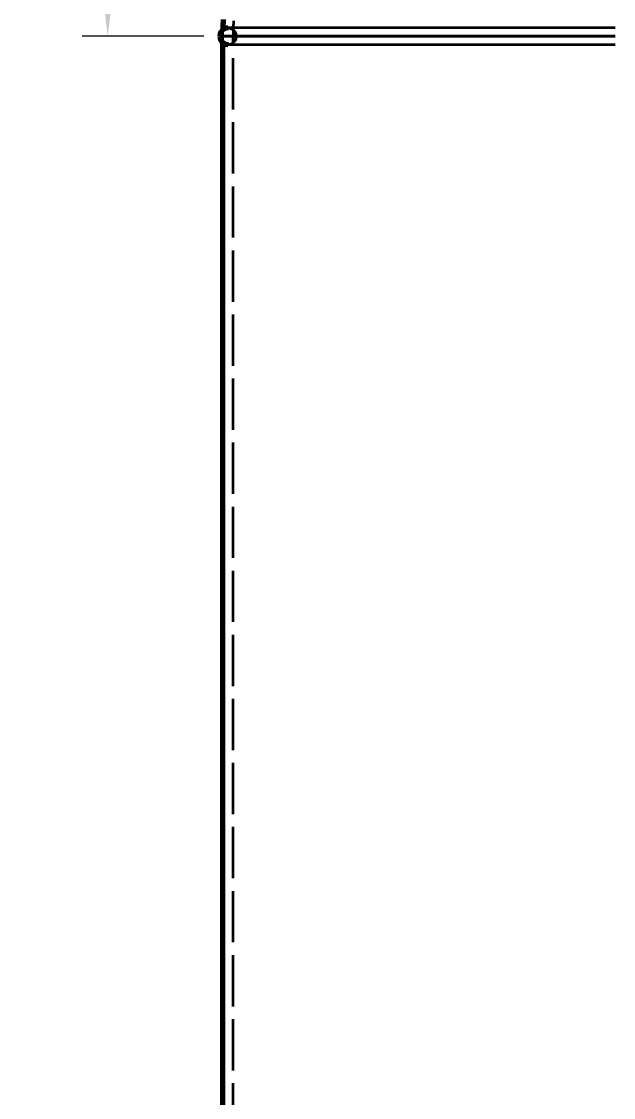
# Model space of a CAD drawing. Header units: millimetres. Extents: x 0 to 594, y 0 to 420.
# Drawn here: x 63.1 to 109.4, y 225.5 to 309.5 of the extents above; entities that cross this region are included whole.
import ezdxf

# ---------------------------------------------------------------- set-up
doc = ezdxf.new("R2010")
doc.units = ezdxf.units.MM
doc.linetypes.add('IRAM-E-TRAZOS', pattern=[5, 4, -1])
for name, color, linetype, lineweight in [('01-VISIBLE', 7, 'CONTINUOUS', 70), ('02-OCULTA', 4, 'IRAM-E-TRAZOS', 35), ('04-COTA', 3, 'CONTINUOUS', 18)]:
    doc.layers.add(name, color=color, linetype=linetype, lineweight=lineweight)
doc.styles.add('ISO3098', font='isocpeur.ttf')
doc.dimstyles.new('FLAMA-IRAM', dxfattribs={"dimtxt": 3.5, "dimasz": 3.5, "dimexe": 2, "dimexo": 1.5, "dimgap": 1, "dimtad": 1, "dimdec": 1, "dimtxsty": 'ISO3098', "dimblk": 'IRAM_FLECHA', "dimblk1": 'IRAM_FLECHA', "dimblk2": 'IRAM_FLECHA', "dimcen": 2.5, "dimclrd": 3, "dimclre": 3, "dimclrt": 3, "dimazin": 3, "dimtfac": 1, "dimtmove": 0, "dimatfit": 3, "dimlwd": 18, "dimlwe": 18})

# ---------------------------------------------------------------- blocks, each defined once
blk = doc.blocks.new('IRAM_FLECHA')
blk.add_solid([(0, 0), (-1, 0.125), (-1, -0.125)])

msp = doc.modelspace()

# ---------------------------------------------------------------- linework, layer by layer
at = {"layer": '01-VISIBLE'}
msp.add_line((78.875, 147.625), (78.875, 307.848), dxfattribs=at)
for points in [[(78.881, 308.852), (78.887, 309.053), (78.896, 309.254), (78.906, 309.454), (78.919, 309.655)], [(79.275, 308.988), (79.109, 308.966), (78.955, 308.902), (78.822, 308.8), (78.721, 308.668), (78.657, 308.513), (78.635, 308.348)], [(78.635, 308.348), (78.657, 308.182), (78.721, 308.028), (78.822, 307.895), (78.955, 307.793), (79.109, 307.729), (79.275, 307.708)]]:
    msp.add_lwpolyline(points, dxfattribs=at)
at = {"layer": '02-OCULTA'}
for p, q in [((78.875, 307.848), (78.875, 308.348)), ((79.675, 147.625), (79.675, 308.348))]:
    msp.add_line(p, q, dxfattribs=at)
for points in [[(79.697, 309.552), (79.689, 309.352), (79.683, 309.151), (79.679, 308.95), (79.677, 308.749), (79.675, 308.548), (79.675, 308.348)], [(78.875, 308.348), (78.875, 308.432), (78.876, 308.516), (78.876, 308.6), (78.878, 308.684), (78.879, 308.768), (78.881, 308.852)], [(109.515, 308.348), (109.315, 308.348), (109.115, 308.348), (108.914, 308.348), (108.714, 308.348), (108.514, 308.348), (108.313, 308.348), (108.113, 308.348), (107.913, 308.348), (107.713, 308.348), (107.512, 308.348), (107.312, 308.348), (107.112, 308.348), (106.912, 308.348), (106.711, 308.348), (106.511, 308.348), (106.311, 308.348), (106.111, 308.348), (105.91, 308.348), (105.71, 308.348), (105.51, 308.348), (105.31, 308.348), (105.109, 308.348), (104.909, 308.348), (104.709, 308.348), (104.509, 308.348), (104.308, 308.348), (104.108, 308.348), (103.908, 308.348), (103.707, 308.348), (103.507, 308.348), (103.307, 308.348), (103.107, 308.348), (102.906, 308.348), (102.706, 308.348), (102.506, 308.348), (102.306, 308.348), (102.105, 308.348), (101.905, 308.348), (101.705, 308.348), (101.505, 308.348), (101.304, 308.348), (101.104, 308.348), (100.904, 308.348), (100.704, 308.348), (100.503, 308.348), (100.303, 308.348), (100.103, 308.348), (99.902, 308.348), (99.702, 308.348), (99.502, 308.348), (99.302, 308.348), (99.101, 308.348), (98.901, 308.348), (98.701, 308.348), (98.501, 308.348), (98.3, 308.348), (98.1, 308.348), (97.9, 308.348), (97.7, 308.348), (97.499, 308.348), (97.299, 308.348), (97.099, 308.348), (96.899, 308.348), (96.698, 308.348), (96.498, 308.348), (96.298, 308.348), (96.098, 308.348), (95.897, 308.348), (95.697, 308.348), (95.497, 308.348), (95.296, 308.348), (95.096, 308.348), (94.896, 308.348), (94.696, 308.348), (94.495, 308.348), (94.295, 308.348), (94.095, 308.348), (93.895, 308.348), (93.694, 308.348), (93.494, 308.348), (93.294, 308.348), (93.094, 308.348), (92.893, 308.348), (92.693, 308.348), (92.493, 308.348), (92.293, 308.348), (92.092, 308.348), (91.892, 308.348), (91.692, 308.348), (91.491, 308.348), (91.291, 308.348), (91.091, 308.348), (90.891, 308.348), (90.69, 308.348), (90.49, 308.348), (90.29, 308.348), (90.09, 308.348), (89.889, 308.348), (89.689, 308.348), (89.489, 308.348), (89.289, 308.348), (89.088, 308.348), (88.888, 308.348), (88.688, 308.348), (88.488, 308.348), (88.287, 308.348), (88.087, 308.348), (87.887, 308.348), (87.687, 308.348), (87.486, 308.348), (87.286, 308.348), (87.086, 308.348), (86.885, 308.348), (86.685, 308.348), (86.485, 308.348), (86.285, 308.348), (86.084, 308.348), (85.884, 308.348), (85.684, 308.348), (85.484, 308.348), (85.283, 308.348), (85.083, 308.348), (84.883, 308.348), (84.683, 308.348), (84.482, 308.348), (84.282, 308.348), (84.082, 308.348), (83.882, 308.348), (83.681, 308.348), (83.481, 308.348), (83.281, 308.348), (83.08, 308.348), (82.88, 308.348), (82.68, 308.348), (82.48, 308.348), (82.279, 308.348), (82.079, 308.348), (81.879, 308.348), (81.679, 308.348), (81.478, 308.348), (81.278, 308.348), (81.078, 308.348), (80.878, 308.348), (80.677, 308.348), (80.477, 308.348), (80.277, 308.348), (80.077, 308.348), (79.876, 308.348), (79.676, 308.348), (79.476, 308.348), (79.276, 308.348), (79.075, 308.348), (78.875, 308.348)], [(78.875, 308.348), (79.075, 308.348), (79.276, 308.348), (79.476, 308.348), (79.676, 308.348), (79.876, 308.348), (80.077, 308.348), (80.277, 308.348), (80.477, 308.348), (80.677, 308.348), (80.878, 308.348), (81.078, 308.348), (81.278, 308.348), (81.478, 308.348), (81.679, 308.348), (81.879, 308.348), (82.079, 308.348), (82.279, 308.348), (82.48, 308.348), (82.68, 308.348), (82.88, 308.348), (83.08, 308.348), (83.281, 308.348), (83.481, 308.348), (83.681, 308.348), (83.882, 308.348), (84.082, 308.348), (84.282, 308.348), (84.482, 308.348), (84.683, 308.348), (84.883, 308.348), (85.083, 308.348), (85.283, 308.348), (85.484, 308.348), (85.684, 308.348), (85.884, 308.348), (86.084, 308.348), (86.285, 308.348), (86.485, 308.348), (86.685, 308.348), (86.885, 308.348), (87.086, 308.348), (87.286, 308.348), (87.486, 308.348), (87.687, 308.348), (87.887, 308.348), (88.087, 308.348), (88.287, 308.348), (88.488, 308.348), (88.688, 308.348), (88.888, 308.348), (89.088, 308.348), (89.289, 308.348), (89.489, 308.348), (89.689, 308.348), (89.889, 308.348), (90.09, 308.348), (90.29, 308.348), (90.49, 308.348), (90.69, 308.348), (90.891, 308.348), (91.091, 308.348), (91.291, 308.348), (91.491, 308.348), (91.692, 308.348), (91.892, 308.348), (92.092, 308.348), (92.293, 308.348), (92.493, 308.348), (92.693, 308.348), (92.893, 308.348), (93.094, 308.348), (93.294, 308.348), (93.494, 308.348), (93.694, 308.348), (93.895, 308.348), (94.095, 308.348), (94.295, 308.348), (94.495, 308.348), (94.696, 308.348), (94.896, 308.348), (95.096, 308.348), (95.296, 308.348), (95.497, 308.348), (95.697, 308.348), (95.897, 308.348), (96.098, 308.348), (96.298, 308.348), (96.498, 308.348), (96.698, 308.348), (96.899, 308.348), (97.099, 308.348), (97.299, 308.348), (97.499, 308.348), (97.7, 308.348), (97.9, 308.348), (98.1, 308.348), (98.3, 308.348), (98.501, 308.348), (98.701, 308.348), (98.901, 308.348), (99.101, 308.348), (99.302, 308.348), (99.502, 308.348), (99.702, 308.348), (99.902, 308.348), (100.103, 308.348), (100.303, 308.348), (100.503, 308.348), (100.704, 308.348), (100.904, 308.348), (101.104, 308.348), (101.304, 308.348), (101.505, 308.348), (101.705, 308.348), (101.905, 308.348), (102.105, 308.348), (102.306, 308.348), (102.506, 308.348), (102.706, 308.348), (102.906, 308.348), (103.107, 308.348), (103.307, 308.348), (103.507, 308.348), (103.707, 308.348), (103.908, 308.348), (104.108, 308.348), (104.308, 308.348), (104.509, 308.348), (104.709, 308.348), (104.909, 308.348), (105.109, 308.348), (105.31, 308.348), (105.51, 308.348), (105.71, 308.348), (105.91, 308.348), (106.111, 308.348), (106.311, 308.348), (106.511, 308.348), (106.711, 308.348), (106.912, 308.348), (107.112, 308.348), (107.312, 308.348), (107.512, 308.348), (107.713, 308.348), (107.913, 308.348), (108.113, 308.348), (108.313, 308.348), (108.514, 308.348), (108.714, 308.348), (108.914, 308.348), (109.115, 308.348), (109.315, 308.348), (109.515, 308.348)], [(109.515, 308.348), (109.315, 308.348), (109.115, 308.348), (108.914, 308.348), (108.714, 308.348), (108.514, 308.348), (108.313, 308.348), (108.113, 308.348), (107.913, 308.348), (107.713, 308.348), (107.512, 308.348), (107.312, 308.348), (107.112, 308.348), (106.912, 308.348), (106.711, 308.348), (106.511, 308.348), (106.311, 308.348), (106.111, 308.348), (105.91, 308.348), (105.71, 308.348), (105.51, 308.348), (105.31, 308.348), (105.109, 308.348), (104.909, 308.348), (104.709, 308.348), (104.509, 308.348), (104.308, 308.348), (104.108, 308.348), (103.908, 308.348), (103.707, 308.348), (103.507, 308.348), (103.307, 308.348), (103.107, 308.348), (102.906, 308.348), (102.706, 308.348), (102.506, 308.348), (102.306, 308.348), (102.105, 308.348), (101.905, 308.348), (101.705, 308.348), (101.505, 308.348), (101.304, 308.348), (101.104, 308.348), (100.904, 308.348), (100.704, 308.348), (100.503, 308.348), (100.303, 308.348), (100.103, 308.348), (99.902, 308.348), (99.702, 308.348), (99.502, 308.348), (99.302, 308.348), (99.101, 308.348), (98.901, 308.348), (98.701, 308.348), (98.501, 308.348), (98.3, 308.348), (98.1, 308.348), (97.9, 308.348), (97.7, 308.348), (97.499, 308.348), (97.299, 308.348), (97.099, 308.348), (96.899, 308.348), (96.698, 308.348), (96.498, 308.348), (96.298, 308.348), (96.098, 308.348), (95.897, 308.348), (95.697, 308.348), (95.497, 308.348), (95.296, 308.348), (95.096, 308.348), (94.896, 308.348), (94.696, 308.348), (94.495, 308.348), (94.295, 308.348), (94.095, 308.348), (93.895, 308.348), (93.694, 308.348), (93.494, 308.348), (93.294, 308.348), (93.094, 308.348), (92.893, 308.348), (92.693, 308.348), (92.493, 308.348), (92.293, 308.348), (92.092, 308.348), (91.892, 308.348), (91.692, 308.348), (91.491, 308.348), (91.291, 308.348), (91.091, 308.348), (90.891, 308.348), (90.69, 308.348), (90.49, 308.348), (90.29, 308.348), (90.09, 308.348), (89.889, 308.348), (89.689, 308.348), (89.489, 308.348), (89.289, 308.348), (89.088, 308.348), (88.888, 308.348), (88.688, 308.348), (88.488, 308.348), (88.287, 308.348), (88.087, 308.348), (87.887, 308.348), (87.687, 308.348), (87.486, 308.348), (87.286, 308.348), (87.086, 308.348), (86.885, 308.348), (86.685, 308.348), (86.485, 308.348), (86.285, 308.348), (86.084, 308.348), (85.884, 308.348), (85.684, 308.348), (85.484, 308.348), (85.283, 308.348), (85.083, 308.348), (84.883, 308.348), (84.683, 308.348), (84.482, 308.348), (84.282, 308.348), (84.082, 308.348), (83.882, 308.348), (83.681, 308.348), (83.481, 308.348), (83.281, 308.348), (83.08, 308.348), (82.88, 308.348), (82.68, 308.348), (82.48, 308.348), (82.279, 308.348), (82.079, 308.348), (81.879, 308.348), (81.679, 308.348), (81.478, 308.348), (81.278, 308.348), (81.078, 308.348), (80.878, 308.348), (80.677, 308.348), (80.477, 308.348), (80.277, 308.348), (80.077, 308.348), (79.876, 308.348), (79.676, 308.348), (79.476, 308.348), (79.276, 308.348), (79.075, 308.348), (78.875, 308.348)], [(78.875, 308.348), (79.075, 308.348), (79.276, 308.348), (79.476, 308.348), (79.676, 308.348), (79.876, 308.348), (80.077, 308.348), (80.277, 308.348), (80.477, 308.348), (80.677, 308.348), (80.878, 308.348), (81.078, 308.348), (81.278, 308.348), (81.478, 308.348), (81.679, 308.348), (81.879, 308.348), (82.079, 308.348), (82.279, 308.348), (82.48, 308.348), (82.68, 308.348), (82.88, 308.348), (83.08, 308.348), (83.281, 308.348), (83.481, 308.348), (83.681, 308.348), (83.882, 308.348), (84.082, 308.348), (84.282, 308.348), (84.482, 308.348), (84.683, 308.348), (84.883, 308.348), (85.083, 308.348), (85.283, 308.348), (85.484, 308.348), (85.684, 308.348), (85.884, 308.348), (86.084, 308.348), (86.285, 308.348), (86.485, 308.348), (86.685, 308.348), (86.885, 308.348), (87.086, 308.348), (87.286, 308.348), (87.486, 308.348), (87.687, 308.348), (87.887, 308.348), (88.087, 308.348), (88.287, 308.348), (88.488, 308.348), (88.688, 308.348), (88.888, 308.348), (89.088, 308.348), (89.289, 308.348), (89.489, 308.348), (89.689, 308.348), (89.889, 308.348), (90.09, 308.348), (90.29, 308.348), (90.49, 308.348), (90.69, 308.348), (90.891, 308.348), (91.091, 308.348), (91.291, 308.348), (91.491, 308.348), (91.692, 308.348), (91.892, 308.348), (92.092, 308.348), (92.293, 308.348), (92.493, 308.348), (92.693, 308.348), (92.893, 308.348), (93.094, 308.348), (93.294, 308.348), (93.494, 308.348), (93.694, 308.348), (93.895, 308.348), (94.095, 308.348), (94.295, 308.348), (94.495, 308.348), (94.696, 308.348), (94.896, 308.348), (95.096, 308.348), (95.296, 308.348), (95.497, 308.348), (95.697, 308.348), (95.897, 308.348), (96.098, 308.348), (96.298, 308.348), (96.498, 308.348), (96.698, 308.348), (96.899, 308.348), (97.099, 308.348), (97.299, 308.348), (97.499, 308.348), (97.7, 308.348), (97.9, 308.348), (98.1, 308.348), (98.3, 308.348), (98.501, 308.348), (98.701, 308.348), (98.901, 308.348), (99.101, 308.348), (99.302, 308.348), (99.502, 308.348), (99.702, 308.348), (99.902, 308.348), (100.103, 308.348), (100.303, 308.348), (100.503, 308.348), (100.704, 308.348), (100.904, 308.348), (101.104, 308.348), (101.304, 308.348), (101.505, 308.348), (101.705, 308.348), (101.905, 308.348), (102.105, 308.348), (102.306, 308.348), (102.506, 308.348), (102.706, 308.348), (102.906, 308.348), (103.107, 308.348), (103.307, 308.348), (103.507, 308.348), (103.707, 308.348), (103.908, 308.348), (104.108, 308.348), (104.308, 308.348), (104.509, 308.348), (104.709, 308.348), (104.909, 308.348), (105.109, 308.348), (105.31, 308.348), (105.51, 308.348), (105.71, 308.348), (105.91, 308.348), (106.111, 308.348), (106.311, 308.348), (106.511, 308.348), (106.711, 308.348), (106.912, 308.348), (107.112, 308.348), (107.312, 308.348), (107.512, 308.348), (107.713, 308.348), (107.913, 308.348), (108.113, 308.348), (108.313, 308.348), (108.514, 308.348), (108.714, 308.348), (108.914, 308.348), (109.115, 308.348), (109.315, 308.348), (109.515, 308.348)], [(109.515, 308.988), (109.315, 308.988), (109.114, 308.988), (108.914, 308.988), (108.714, 308.988), (108.514, 308.988), (108.313, 308.988), (108.113, 308.988), (107.913, 308.988), (107.713, 308.988), (107.512, 308.988), (107.312, 308.988), (107.112, 308.988), (106.912, 308.988), (106.711, 308.988), (106.511, 308.988), (106.311, 308.988), (106.11, 308.988), (105.91, 308.988), (105.71, 308.988), (105.51, 308.988), (105.309, 308.988), (105.109, 308.988), (104.909, 308.988), (104.709, 308.988), (104.508, 308.988), (104.308, 308.988), (104.108, 308.988), (103.908, 308.988), (103.707, 308.988), (103.507, 308.988), (103.307, 308.988), (103.106, 308.988), (102.906, 308.988), (102.706, 308.988), (102.506, 308.988), (102.305, 308.988), (102.105, 308.988), (101.905, 308.988), (101.705, 308.988), (101.504, 308.988), (101.304, 308.988), (101.104, 308.988), (100.904, 308.988), (100.703, 308.988), (100.503, 308.988), (100.303, 308.988), (100.103, 308.988), (99.902, 308.988), (99.702, 308.988), (99.502, 308.988), (99.301, 308.988), (99.101, 308.988), (98.901, 308.988), (98.701, 308.988), (98.5, 308.988), (98.3, 308.988), (98.1, 308.988), (97.9, 308.988), (97.699, 308.988), (97.499, 308.988), (97.299, 308.988), (97.099, 308.988), (96.898, 308.988), (96.698, 308.988), (96.498, 308.988), (96.297, 308.988), (96.097, 308.988), (95.897, 308.988), (95.697, 308.988), (95.496, 308.988), (95.296, 308.988), (95.096, 308.988), (94.896, 308.988), (94.695, 308.988), (94.495, 308.988), (94.295, 308.988), (94.095, 308.988), (93.894, 308.988), (93.694, 308.988), (93.494, 308.988), (93.294, 308.988), (93.093, 308.988), (92.893, 308.988), (92.693, 308.988), (92.492, 308.988), (92.292, 308.988), (92.092, 308.988), (91.892, 308.988), (91.691, 308.988), (91.491, 308.988), (91.291, 308.988), (91.091, 308.988), (90.89, 308.988), (90.69, 308.988), (90.49, 308.988), (90.29, 308.988), (90.089, 308.988), (89.889, 308.988), (89.689, 308.988), (89.488, 308.988), (89.288, 308.988), (89.088, 308.988), (88.888, 308.988), (88.687, 308.988), (88.487, 308.988), (88.287, 308.988), (88.087, 308.988), (87.886, 308.988), (87.686, 308.988), (87.486, 308.988), (87.286, 308.988), (87.085, 308.988), (86.885, 308.988), (86.685, 308.988), (86.485, 308.988), (86.284, 308.988), (86.084, 308.988), (85.884, 308.988), (85.683, 308.988), (85.483, 308.988), (85.283, 308.988), (85.083, 308.988), (84.882, 308.988), (84.682, 308.988), (84.482, 308.988), (84.282, 308.988), (84.081, 308.988), (83.881, 308.988), (83.681, 308.988), (83.481, 308.988), (83.28, 308.988), (83.08, 308.988), (82.88, 308.988), (82.679, 308.988), (82.479, 308.988), (82.279, 308.988), (82.079, 308.988), (81.878, 308.988), (81.678, 308.988), (81.478, 308.988), (81.278, 308.988), (81.077, 308.988), (80.877, 308.988), (80.677, 308.988), (80.477, 308.988), (80.276, 308.988), (80.076, 308.988), (79.876, 308.988), (79.676, 308.988), (79.475, 308.988), (79.275, 308.988)], [(109.515, 308.988), (109.315, 308.988), (109.114, 308.988), (108.914, 308.988), (108.714, 308.988), (108.514, 308.988), (108.313, 308.988), (108.113, 308.988), (107.913, 308.988), (107.713, 308.988), (107.512, 308.988), (107.312, 308.988), (107.112, 308.988), (106.912, 308.988), (106.711, 308.988), (106.511, 308.988), (106.311, 308.988), (106.11, 308.988), (105.91, 308.988), (105.71, 308.988), (105.51, 308.988), (105.309, 308.988), (105.109, 308.988), (104.909, 308.988), (104.709, 308.988), (104.508, 308.988), (104.308, 308.988), (104.108, 308.988), (103.908, 308.988), (103.707, 308.988), (103.507, 308.988), (103.307, 308.988), (103.106, 308.988), (102.906, 308.988), (102.706, 308.988), (102.506, 308.988), (102.305, 308.988), (102.105, 308.988), (101.905, 308.988), (101.705, 308.988), (101.504, 308.988), (101.304, 308.988), (101.104, 308.988), (100.904, 308.988), (100.703, 308.988), (100.503, 308.988), (100.303, 308.988), (100.103, 308.988), (99.902, 308.988), (99.702, 308.988), (99.502, 308.988), (99.301, 308.988), (99.101, 308.988), (98.901, 308.988), (98.701, 308.988), (98.5, 308.988), (98.3, 308.988), (98.1, 308.988), (97.9, 308.988), (97.699, 308.988), (97.499, 308.988), (97.299, 308.988), (97.099, 308.988), (96.898, 308.988), (96.698, 308.988), (96.498, 308.988), (96.297, 308.988), (96.097, 308.988), (95.897, 308.988), (95.697, 308.988), (95.496, 308.988), (95.296, 308.988), (95.096, 308.988), (94.896, 308.988), (94.695, 308.988), (94.495, 308.988), (94.295, 308.988), (94.095, 308.988), (93.894, 308.988), (93.694, 308.988), (93.494, 308.988), (93.294, 308.988), (93.093, 308.988), (92.893, 308.988), (92.693, 308.988), (92.492, 308.988), (92.292, 308.988), (92.092, 308.988), (91.892, 308.988), (91.691, 308.988), (91.491, 308.988), (91.291, 308.988), (91.091, 308.988), (90.89, 308.988), (90.69, 308.988), (90.49, 308.988), (90.29, 308.988), (90.089, 308.988), (89.889, 308.988), (89.689, 308.988), (89.488, 308.988), (89.288, 308.988), (89.088, 308.988), (88.888, 308.988), (88.687, 308.988), (88.487, 308.988), (88.287, 308.988), (88.087, 308.988), (87.886, 308.988), (87.686, 308.988), (87.486, 308.988), (87.286, 308.988), (87.085, 308.988), (86.885, 308.988), (86.685, 308.988), (86.485, 308.988), (86.284, 308.988), (86.084, 308.988), (85.884, 308.988), (85.683, 308.988), (85.483, 308.988), (85.283, 308.988), (85.083, 308.988), (84.882, 308.988), (84.682, 308.988), (84.482, 308.988), (84.282, 308.988), (84.081, 308.988), (83.881, 308.988), (83.681, 308.988), (83.481, 308.988), (83.28, 308.988), (83.08, 308.988), (82.88, 308.988), (82.679, 308.988), (82.479, 308.988), (82.279, 308.988), (82.079, 308.988), (81.878, 308.988), (81.678, 308.988), (81.478, 308.988), (81.278, 308.988), (81.077, 308.988), (80.877, 308.988), (80.677, 308.988), (80.477, 308.988), (80.276, 308.988), (80.076, 308.988), (79.876, 308.988), (79.676, 308.988), (79.475, 308.988), (79.275, 308.988)], [(79.275, 308.988), (79.473, 308.956), (79.651, 308.865), (79.793, 308.724), (79.884, 308.545), (79.915, 308.348), (79.884, 308.15), (79.793, 307.971), (79.651, 307.83), (79.473, 307.739), (79.275, 307.708)], [(109.515, 308.348), (109.315, 308.348), (109.114, 308.348), (108.914, 308.348), (108.714, 308.348), (108.514, 308.348), (108.313, 308.348), (108.113, 308.348), (107.913, 308.348), (107.712, 308.348), (107.512, 308.348), (107.312, 308.348), (107.112, 308.348), (106.911, 308.348), (106.711, 308.348), (106.511, 308.348), (106.311, 308.348), (106.11, 308.348), (105.91, 308.348), (105.71, 308.348), (105.509, 308.348), (105.309, 308.348), (105.109, 308.348), (104.909, 308.348), (104.708, 308.348), (104.508, 308.348), (104.308, 308.348), (104.108, 308.348), (103.907, 308.348), (103.707, 308.348), (103.507, 308.348), (103.307, 308.348), (103.106, 308.348), (102.906, 308.348), (102.706, 308.348), (102.505, 308.348), (102.305, 308.348), (102.105, 308.348), (101.905, 308.348), (101.704, 308.348), (101.504, 308.348), (101.304, 308.348), (101.104, 308.348), (100.903, 308.348), (100.703, 308.348), (100.503, 308.348), (100.303, 308.348), (100.102, 308.348), (99.902, 308.348), (99.702, 308.348), (99.501, 308.348), (99.301, 308.348), (99.101, 308.348), (98.901, 308.348), (98.7, 308.348), (98.5, 308.348), (98.3, 308.348), (98.1, 308.348), (97.899, 308.348), (97.699, 308.348), (97.499, 308.348), (97.299, 308.348), (97.098, 308.348), (96.898, 308.348), (96.698, 308.348), (96.497, 308.348), (96.297, 308.348), (96.097, 308.348), (95.897, 308.348), (95.696, 308.348), (95.496, 308.348), (95.296, 308.348), (95.096, 308.348), (94.895, 308.348), (94.695, 308.348), (94.495, 308.348), (94.295, 308.348), (94.094, 308.348), (93.894, 308.348), (93.694, 308.348), (93.493, 308.348), (93.293, 308.348), (93.093, 308.348), (92.893, 308.348), (92.692, 308.348), (92.492, 308.348), (92.292, 308.348), (92.092, 308.348), (91.891, 308.348), (91.691, 308.348), (91.491, 308.348), (91.291, 308.348), (91.09, 308.348), (90.89, 308.348), (90.69, 308.348), (90.489, 308.348), (90.289, 308.348), (90.089, 308.348), (89.889, 308.348), (89.688, 308.348), (89.488, 308.348), (89.288, 308.348), (89.088, 308.348), (88.887, 308.348), (88.687, 308.348), (88.487, 308.348), (88.286, 308.348), (88.086, 308.348), (87.886, 308.348), (87.686, 308.348), (87.485, 308.348), (87.285, 308.348), (87.085, 308.348), (86.885, 308.348), (86.684, 308.348), (86.484, 308.348), (86.284, 308.348), (86.084, 308.348), (85.883, 308.348), (85.683, 308.348), (85.483, 308.348), (85.282, 308.348), (85.082, 308.348), (84.882, 308.348), (84.682, 308.348), (84.481, 308.348), (84.281, 308.348), (84.081, 308.348), (83.881, 308.348), (83.68, 308.348), (83.48, 308.348), (83.28, 308.348), (83.08, 308.348), (82.879, 308.348), (82.679, 308.348), (82.479, 308.348), (82.278, 308.348), (82.078, 308.348), (81.878, 308.348), (81.678, 308.348), (81.477, 308.348), (81.277, 308.348), (81.077, 308.348), (80.877, 308.348), (80.676, 308.348), (80.476, 308.348), (80.276, 308.348), (80.076, 308.348), (79.875, 308.348), (79.675, 308.348)], [(79.675, 308.348), (79.875, 308.348), (80.076, 308.348), (80.276, 308.348), (80.476, 308.348), (80.676, 308.348), (80.877, 308.348), (81.077, 308.348), (81.277, 308.348), (81.477, 308.348), (81.678, 308.348), (81.878, 308.348), (82.078, 308.348), (82.278, 308.348), (82.479, 308.348), (82.679, 308.348), (82.879, 308.348), (83.08, 308.348), (83.28, 308.348), (83.48, 308.348), (83.68, 308.348), (83.881, 308.348), (84.081, 308.348), (84.281, 308.348), (84.481, 308.348), (84.682, 308.348), (84.882, 308.348), (85.082, 308.348), (85.282, 308.348), (85.483, 308.348), (85.683, 308.348), (85.883, 308.348), (86.084, 308.348), (86.284, 308.348), (86.484, 308.348), (86.684, 308.348), (86.885, 308.348), (87.085, 308.348), (87.285, 308.348), (87.485, 308.348), (87.686, 308.348), (87.886, 308.348), (88.086, 308.348), (88.286, 308.348), (88.487, 308.348), (88.687, 308.348), (88.887, 308.348), (89.088, 308.348), (89.288, 308.348), (89.488, 308.348), (89.688, 308.348), (89.889, 308.348), (90.089, 308.348), (90.289, 308.348), (90.489, 308.348), (90.69, 308.348), (90.89, 308.348), (91.09, 308.348), (91.291, 308.348), (91.491, 308.348), (91.691, 308.348), (91.891, 308.348), (92.092, 308.348), (92.292, 308.348), (92.492, 308.348), (92.692, 308.348), (92.893, 308.348), (93.093, 308.348), (93.293, 308.348), (93.493, 308.348), (93.694, 308.348), (93.894, 308.348), (94.094, 308.348), (94.295, 308.348), (94.495, 308.348), (94.695, 308.348), (94.895, 308.348), (95.096, 308.348), (95.296, 308.348), (95.496, 308.348), (95.696, 308.348), (95.897, 308.348), (96.097, 308.348), (96.297, 308.348), (96.497, 308.348), (96.698, 308.348), (96.898, 308.348), (97.098, 308.348), (97.299, 308.348), (97.499, 308.348), (97.699, 308.348), (97.899, 308.348), (98.1, 308.348), (98.3, 308.348), (98.5, 308.348), (98.7, 308.348), (98.901, 308.348), (99.101, 308.348), (99.301, 308.348), (99.501, 308.348), (99.702, 308.348), (99.902, 308.348), (100.102, 308.348), (100.303, 308.348), (100.503, 308.348), (100.703, 308.348), (100.903, 308.348), (101.104, 308.348), (101.304, 308.348), (101.504, 308.348), (101.704, 308.348), (101.905, 308.348), (102.105, 308.348), (102.305, 308.348), (102.505, 308.348), (102.706, 308.348), (102.906, 308.348), (103.106, 308.348), (103.307, 308.348), (103.507, 308.348), (103.707, 308.348), (103.907, 308.348), (104.108, 308.348), (104.308, 308.348), (104.508, 308.348), (104.708, 308.348), (104.909, 308.348), (105.109, 308.348), (105.309, 308.348), (105.509, 308.348), (105.71, 308.348), (105.91, 308.348), (106.11, 308.348), (106.311, 308.348), (106.511, 308.348), (106.711, 308.348), (106.911, 308.348), (107.112, 308.348), (107.312, 308.348), (107.512, 308.348), (107.712, 308.348), (107.913, 308.348), (108.113, 308.348), (108.313, 308.348), (108.514, 308.348), (108.714, 308.348), (108.914, 308.348), (109.114, 308.348), (109.315, 308.348), (109.515, 308.348)], [(109.515, 308.348), (109.315, 308.348), (109.114, 308.348), (108.914, 308.348), (108.714, 308.348), (108.514, 308.348), (108.313, 308.348), (108.113, 308.348), (107.913, 308.348), (107.712, 308.348), (107.512, 308.348), (107.312, 308.348), (107.112, 308.348), (106.911, 308.348), (106.711, 308.348), (106.511, 308.348), (106.311, 308.348), (106.11, 308.348), (105.91, 308.348), (105.71, 308.348), (105.509, 308.348), (105.309, 308.348), (105.109, 308.348), (104.909, 308.348), (104.708, 308.348), (104.508, 308.348), (104.308, 308.348), (104.108, 308.348), (103.907, 308.348), (103.707, 308.348), (103.507, 308.348), (103.307, 308.348), (103.106, 308.348), (102.906, 308.348), (102.706, 308.348), (102.505, 308.348), (102.305, 308.348), (102.105, 308.348), (101.905, 308.348), (101.704, 308.348), (101.504, 308.348), (101.304, 308.348), (101.104, 308.348), (100.903, 308.348), (100.703, 308.348), (100.503, 308.348), (100.303, 308.348), (100.102, 308.348), (99.902, 308.348), (99.702, 308.348), (99.501, 308.348), (99.301, 308.348), (99.101, 308.348), (98.901, 308.348), (98.7, 308.348), (98.5, 308.348), (98.3, 308.348), (98.1, 308.348), (97.899, 308.348), (97.699, 308.348), (97.499, 308.348), (97.299, 308.348), (97.098, 308.348), (96.898, 308.348), (96.698, 308.348), (96.497, 308.348), (96.297, 308.348), (96.097, 308.348), (95.897, 308.348), (95.696, 308.348), (95.496, 308.348), (95.296, 308.348), (95.096, 308.348), (94.895, 308.348), (94.695, 308.348), (94.495, 308.348), (94.295, 308.348), (94.094, 308.348), (93.894, 308.348), (93.694, 308.348), (93.493, 308.348), (93.293, 308.348), (93.093, 308.348), (92.893, 308.348), (92.692, 308.348), (92.492, 308.348), (92.292, 308.348), (92.092, 308.348), (91.891, 308.348), (91.691, 308.348), (91.491, 308.348), (91.291, 308.348), (91.09, 308.348), (90.89, 308.348), (90.69, 308.348), (90.489, 308.348), (90.289, 308.348), (90.089, 308.348), (89.889, 308.348), (89.688, 308.348), (89.488, 308.348), (89.288, 308.348), (89.088, 308.348), (88.887, 308.348), (88.687, 308.348), (88.487, 308.348), (88.286, 308.348), (88.086, 308.348), (87.886, 308.348), (87.686, 308.348), (87.485, 308.348), (87.285, 308.348), (87.085, 308.348), (86.885, 308.348), (86.684, 308.348), (86.484, 308.348), (86.284, 308.348), (86.084, 308.348), (85.883, 308.348), (85.683, 308.348), (85.483, 308.348), (85.282, 308.348), (85.082, 308.348), (84.882, 308.348), (84.682, 308.348), (84.481, 308.348), (84.281, 308.348), (84.081, 308.348), (83.881, 308.348), (83.68, 308.348), (83.48, 308.348), (83.28, 308.348), (83.08, 308.348), (82.879, 308.348), (82.679, 308.348), (82.479, 308.348), (82.278, 308.348), (82.078, 308.348), (81.878, 308.348), (81.678, 308.348), (81.477, 308.348), (81.277, 308.348), (81.077, 308.348), (80.877, 308.348), (80.676, 308.348), (80.476, 308.348), (80.276, 308.348), (80.076, 308.348), (79.875, 308.348), (79.675, 308.348)], [(79.675, 308.348), (79.875, 308.348), (80.076, 308.348), (80.276, 308.348), (80.476, 308.348), (80.676, 308.348), (80.877, 308.348), (81.077, 308.348), (81.277, 308.348), (81.477, 308.348), (81.678, 308.348), (81.878, 308.348), (82.078, 308.348), (82.278, 308.348), (82.479, 308.348), (82.679, 308.348), (82.879, 308.348), (83.08, 308.348), (83.28, 308.348), (83.48, 308.348), (83.68, 308.348), (83.881, 308.348), (84.081, 308.348), (84.281, 308.348), (84.481, 308.348), (84.682, 308.348), (84.882, 308.348), (85.082, 308.348), (85.282, 308.348), (85.483, 308.348), (85.683, 308.348), (85.883, 308.348), (86.084, 308.348), (86.284, 308.348), (86.484, 308.348), (86.684, 308.348), (86.885, 308.348), (87.085, 308.348), (87.285, 308.348), (87.485, 308.348), (87.686, 308.348), (87.886, 308.348), (88.086, 308.348), (88.286, 308.348), (88.487, 308.348), (88.687, 308.348), (88.887, 308.348), (89.088, 308.348), (89.288, 308.348), (89.488, 308.348), (89.688, 308.348), (89.889, 308.348), (90.089, 308.348), (90.289, 308.348), (90.489, 308.348), (90.69, 308.348), (90.89, 308.348), (91.09, 308.348), (91.291, 308.348), (91.491, 308.348), (91.691, 308.348), (91.891, 308.348), (92.092, 308.348), (92.292, 308.348), (92.492, 308.348), (92.692, 308.348), (92.893, 308.348), (93.093, 308.348), (93.293, 308.348), (93.493, 308.348), (93.694, 308.348), (93.894, 308.348), (94.094, 308.348), (94.295, 308.348), (94.495, 308.348), (94.695, 308.348), (94.895, 308.348), (95.096, 308.348), (95.296, 308.348), (95.496, 308.348), (95.696, 308.348), (95.897, 308.348), (96.097, 308.348), (96.297, 308.348), (96.497, 308.348), (96.698, 308.348), (96.898, 308.348), (97.098, 308.348), (97.299, 308.348), (97.499, 308.348), (97.699, 308.348), (97.899, 308.348), (98.1, 308.348), (98.3, 308.348), (98.5, 308.348), (98.7, 308.348), (98.901, 308.348), (99.101, 308.348), (99.301, 308.348), (99.501, 308.348), (99.702, 308.348), (99.902, 308.348), (100.102, 308.348), (100.303, 308.348), (100.503, 308.348), (100.703, 308.348), (100.903, 308.348), (101.104, 308.348), (101.304, 308.348), (101.504, 308.348), (101.704, 308.348), (101.905, 308.348), (102.105, 308.348), (102.305, 308.348), (102.505, 308.348), (102.706, 308.348), (102.906, 308.348), (103.106, 308.348), (103.307, 308.348), (103.507, 308.348), (103.707, 308.348), (103.907, 308.348), (104.108, 308.348), (104.308, 308.348), (104.508, 308.348), (104.708, 308.348), (104.909, 308.348), (105.109, 308.348), (105.309, 308.348), (105.509, 308.348), (105.71, 308.348), (105.91, 308.348), (106.11, 308.348), (106.311, 308.348), (106.511, 308.348), (106.711, 308.348), (106.911, 308.348), (107.112, 308.348), (107.312, 308.348), (107.512, 308.348), (107.712, 308.348), (107.913, 308.348), (108.113, 308.348), (108.313, 308.348), (108.514, 308.348), (108.714, 308.348), (108.914, 308.348), (109.114, 308.348), (109.315, 308.348), (109.515, 308.348)], [(79.275, 307.708), (79.475, 307.708), (79.676, 307.708), (79.876, 307.708), (80.076, 307.708), (80.276, 307.708), (80.477, 307.708), (80.677, 307.708), (80.877, 307.708), (81.077, 307.708), (81.278, 307.708), (81.478, 307.708), (81.678, 307.708), (81.878, 307.708), (82.079, 307.708), (82.279, 307.708), (82.479, 307.708), (82.679, 307.708), (82.88, 307.708), (83.08, 307.708), (83.28, 307.708), (83.481, 307.708), (83.681, 307.708), (83.881, 307.708), (84.081, 307.708), (84.282, 307.708), (84.482, 307.708), (84.682, 307.708), (84.882, 307.708), (85.083, 307.708), (85.283, 307.708), (85.483, 307.708), (85.683, 307.708), (85.884, 307.708), (86.084, 307.708), (86.284, 307.708), (86.485, 307.708), (86.685, 307.708), (86.885, 307.708), (87.085, 307.708), (87.286, 307.708), (87.486, 307.708), (87.686, 307.708), (87.886, 307.708), (88.087, 307.708), (88.287, 307.708), (88.487, 307.708), (88.687, 307.708), (88.888, 307.708), (89.088, 307.708), (89.288, 307.708), (89.488, 307.708), (89.689, 307.708), (89.889, 307.708), (90.089, 307.708), (90.29, 307.708), (90.49, 307.708), (90.69, 307.708), (90.89, 307.708), (91.091, 307.708), (91.291, 307.708), (91.491, 307.708), (91.691, 307.708), (91.892, 307.708), (92.092, 307.708), (92.292, 307.708), (92.492, 307.708), (92.693, 307.708), (92.893, 307.708), (93.093, 307.708), (93.294, 307.708), (93.494, 307.708), (93.694, 307.708), (93.894, 307.708), (94.095, 307.708), (94.295, 307.708), (94.495, 307.708), (94.695, 307.708), (94.896, 307.708), (95.096, 307.708), (95.296, 307.708), (95.496, 307.708), (95.697, 307.708), (95.897, 307.708), (96.097, 307.708), (96.297, 307.708), (96.498, 307.708), (96.698, 307.708), (96.898, 307.708), (97.099, 307.708), (97.299, 307.708), (97.499, 307.708), (97.699, 307.708), (97.9, 307.708), (98.1, 307.708), (98.3, 307.708), (98.5, 307.708), (98.701, 307.708), (98.901, 307.708), (99.101, 307.708), (99.301, 307.708), (99.502, 307.708), (99.702, 307.708), (99.902, 307.708), (100.103, 307.708), (100.303, 307.708), (100.503, 307.708), (100.703, 307.708), (100.904, 307.708), (101.104, 307.708), (101.304, 307.708), (101.504, 307.708), (101.705, 307.708), (101.905, 307.708), (102.105, 307.708), (102.305, 307.708), (102.506, 307.708), (102.706, 307.708), (102.906, 307.708), (103.106, 307.708), (103.307, 307.708), (103.507, 307.708), (103.707, 307.708), (103.908, 307.708), (104.108, 307.708), (104.308, 307.708), (104.508, 307.708), (104.709, 307.708), (104.909, 307.708), (105.109, 307.708), (105.309, 307.708), (105.51, 307.708), (105.71, 307.708), (105.91, 307.708), (106.11, 307.708), (106.311, 307.708), (106.511, 307.708), (106.711, 307.708), (106.912, 307.708), (107.112, 307.708), (107.312, 307.708), (107.512, 307.708), (107.713, 307.708), (107.913, 307.708), (108.113, 307.708), (108.313, 307.708), (108.514, 307.708), (108.714, 307.708), (108.914, 307.708), (109.114, 307.708), (109.315, 307.708), (109.515, 307.708)], [(79.275, 307.708), (79.475, 307.708), (79.676, 307.708), (79.876, 307.708), (80.076, 307.708), (80.276, 307.708), (80.477, 307.708), (80.677, 307.708), (80.877, 307.708), (81.077, 307.708), (81.278, 307.708), (81.478, 307.708), (81.678, 307.708), (81.878, 307.708), (82.079, 307.708), (82.279, 307.708), (82.479, 307.708), (82.679, 307.708), (82.88, 307.708), (83.08, 307.708), (83.28, 307.708), (83.481, 307.708), (83.681, 307.708), (83.881, 307.708), (84.081, 307.708), (84.282, 307.708), (84.482, 307.708), (84.682, 307.708), (84.882, 307.708), (85.083, 307.708), (85.283, 307.708), (85.483, 307.708), (85.683, 307.708), (85.884, 307.708), (86.084, 307.708), (86.284, 307.708), (86.485, 307.708), (86.685, 307.708), (86.885, 307.708), (87.085, 307.708), (87.286, 307.708), (87.486, 307.708), (87.686, 307.708), (87.886, 307.708), (88.087, 307.708), (88.287, 307.708), (88.487, 307.708), (88.687, 307.708), (88.888, 307.708), (89.088, 307.708), (89.288, 307.708), (89.488, 307.708), (89.689, 307.708), (89.889, 307.708), (90.089, 307.708), (90.29, 307.708), (90.49, 307.708), (90.69, 307.708), (90.89, 307.708), (91.091, 307.708), (91.291, 307.708), (91.491, 307.708), (91.691, 307.708), (91.892, 307.708), (92.092, 307.708), (92.292, 307.708), (92.492, 307.708), (92.693, 307.708), (92.893, 307.708), (93.093, 307.708), (93.294, 307.708), (93.494, 307.708), (93.694, 307.708), (93.894, 307.708), (94.095, 307.708), (94.295, 307.708), (94.495, 307.708), (94.695, 307.708), (94.896, 307.708), (95.096, 307.708), (95.296, 307.708), (95.496, 307.708), (95.697, 307.708), (95.897, 307.708), (96.097, 307.708), (96.297, 307.708), (96.498, 307.708), (96.698, 307.708), (96.898, 307.708), (97.099, 307.708), (97.299, 307.708), (97.499, 307.708), (97.699, 307.708), (97.9, 307.708), (98.1, 307.708), (98.3, 307.708), (98.5, 307.708), (98.701, 307.708), (98.901, 307.708), (99.101, 307.708), (99.301, 307.708), (99.502, 307.708), (99.702, 307.708), (99.902, 307.708), (100.103, 307.708), (100.303, 307.708), (100.503, 307.708), (100.703, 307.708), (100.904, 307.708), (101.104, 307.708), (101.304, 307.708), (101.504, 307.708), (101.705, 307.708), (101.905, 307.708), (102.105, 307.708), (102.305, 307.708), (102.506, 307.708), (102.706, 307.708), (102.906, 307.708), (103.106, 307.708), (103.307, 307.708), (103.507, 307.708), (103.707, 307.708), (103.908, 307.708), (104.108, 307.708), (104.308, 307.708), (104.508, 307.708), (104.709, 307.708), (104.909, 307.708), (105.109, 307.708), (105.309, 307.708), (105.51, 307.708), (105.71, 307.708), (105.91, 307.708), (106.11, 307.708), (106.311, 307.708), (106.511, 307.708), (106.711, 307.708), (106.912, 307.708), (107.112, 307.708), (107.312, 307.708), (107.512, 307.708), (107.713, 307.708), (107.913, 307.708), (108.113, 307.708), (108.313, 307.708), (108.514, 307.708), (108.714, 307.708), (108.914, 307.708), (109.114, 307.708), (109.315, 307.708), (109.515, 307.708)]]:
    msp.add_lwpolyline(points, dxfattribs=at)

# ---------------------------------------------------------------- dimensions: what is measured, and where the dimension line sits
at = {"layer": '04-COTA'}
for base, p1, text in [((51.875, 147.625), (78.875, 147.625), '<>±0,5'), ((60.875, 150.375), (78.875, 150.375), '<>±0,5'), ((69.875, 308.348), (78.875, 308.348), '<>±0,3')]:
    msp.add_linear_dim(base=base, p1=p1, p2=(107.875, 342.375), angle=90, text=text, dimstyle='FLAMA-IRAM', override={"dimlfac": 2}, dxfattribs=at).render()

doc.saveas('drawing.dxf')
